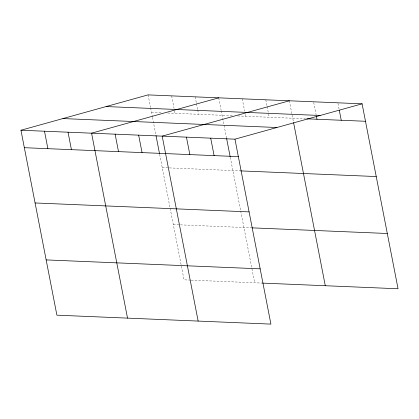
<?xml version="1.0" encoding="UTF-8"?>
<svg xmlns="http://www.w3.org/2000/svg" width="419" height="419" viewBox="0 0 419 419"><rect width="100%" height="100%" fill="white"/><g stroke="black" fill="none" stroke-linecap="round" stroke-linejoin="round"><path stroke-width="0.31" stroke-dasharray="2.1 1.57" d="M151.484 112.339L161.294 112.753M167.836 113.025L233.226 115.754M237.803 115.948L305.498 118.771M162.232 167.61L168.768 167.888M169.423 167.914L240.7 170.889M173.298 224.558L179.84 224.83M180.489 224.862L251.112 227.81M190.582 280.101L184.041 279.829L181.233 265.384M191.237 280.133L261.859 283.082M337.965 103.43L339.181 109.668M313.716 102.419L316.136 114.89M289.335 100.785L293.462 122.008M265.798 99.801L267.008 106.033M267.128 106.656L269.192 117.257M242.255 98.816L244.68 111.286M245.288 114.403L245.649 116.273M218.713 97.837L221.138 110.302M221.258 110.925L226.627 138.527M230.288 157.371L240.6 210.422M240.721 211.056L254.663 282.778M195.175 96.852L196.385 103.084M196.506 103.708L197.6 109.322M197.721 109.946L198.569 114.308M171.633 95.867L174.058 108.338M174.54 110.831L175.027 113.324M148.09 94.888L150.515 107.353M150.636 107.976L152.338 116.739M152.464 117.367L155.878 134.955M159.665 154.422L181.113 264.756"/><path stroke-width="0.63" d="M20.95 130.236L234.959 139.171L270.91 324.112L56.9 315.177L20.95 130.236L148.09 94.888L362.1 103.823L398.05 288.764L262.514 283.108M218.713 97.837L91.572 133.184L127.523 318.126M289.335 100.785L162.195 136.133L198.145 321.074M234.959 139.171L362.1 103.823M106.138 106.552L320.142 115.487M306.771 118.823L365.494 121.274M62.908 118.572L276.917 127.507M24.344 147.692L238.353 156.622M240.7 170.889L376.236 176.546M35.086 202.964L249.096 211.894M251.767 227.836L387.308 233.493M46.158 259.906L260.162 268.841M339.301 110.291L341.239 120.263M316.382 116.136L316.984 119.253M293.583 122.636L325.285 285.727M226.627 138.527L230.167 156.743M210.705 138.155L214.099 155.611M186.45 137.144L189.844 154.601M156.004 135.583L159.545 153.794M138.652 135.148L142.046 152.605M115.115 134.164L118.509 151.62M68.03 132.2L71.424 149.656M44.493 131.22L47.881 148.672"/></g></svg>
